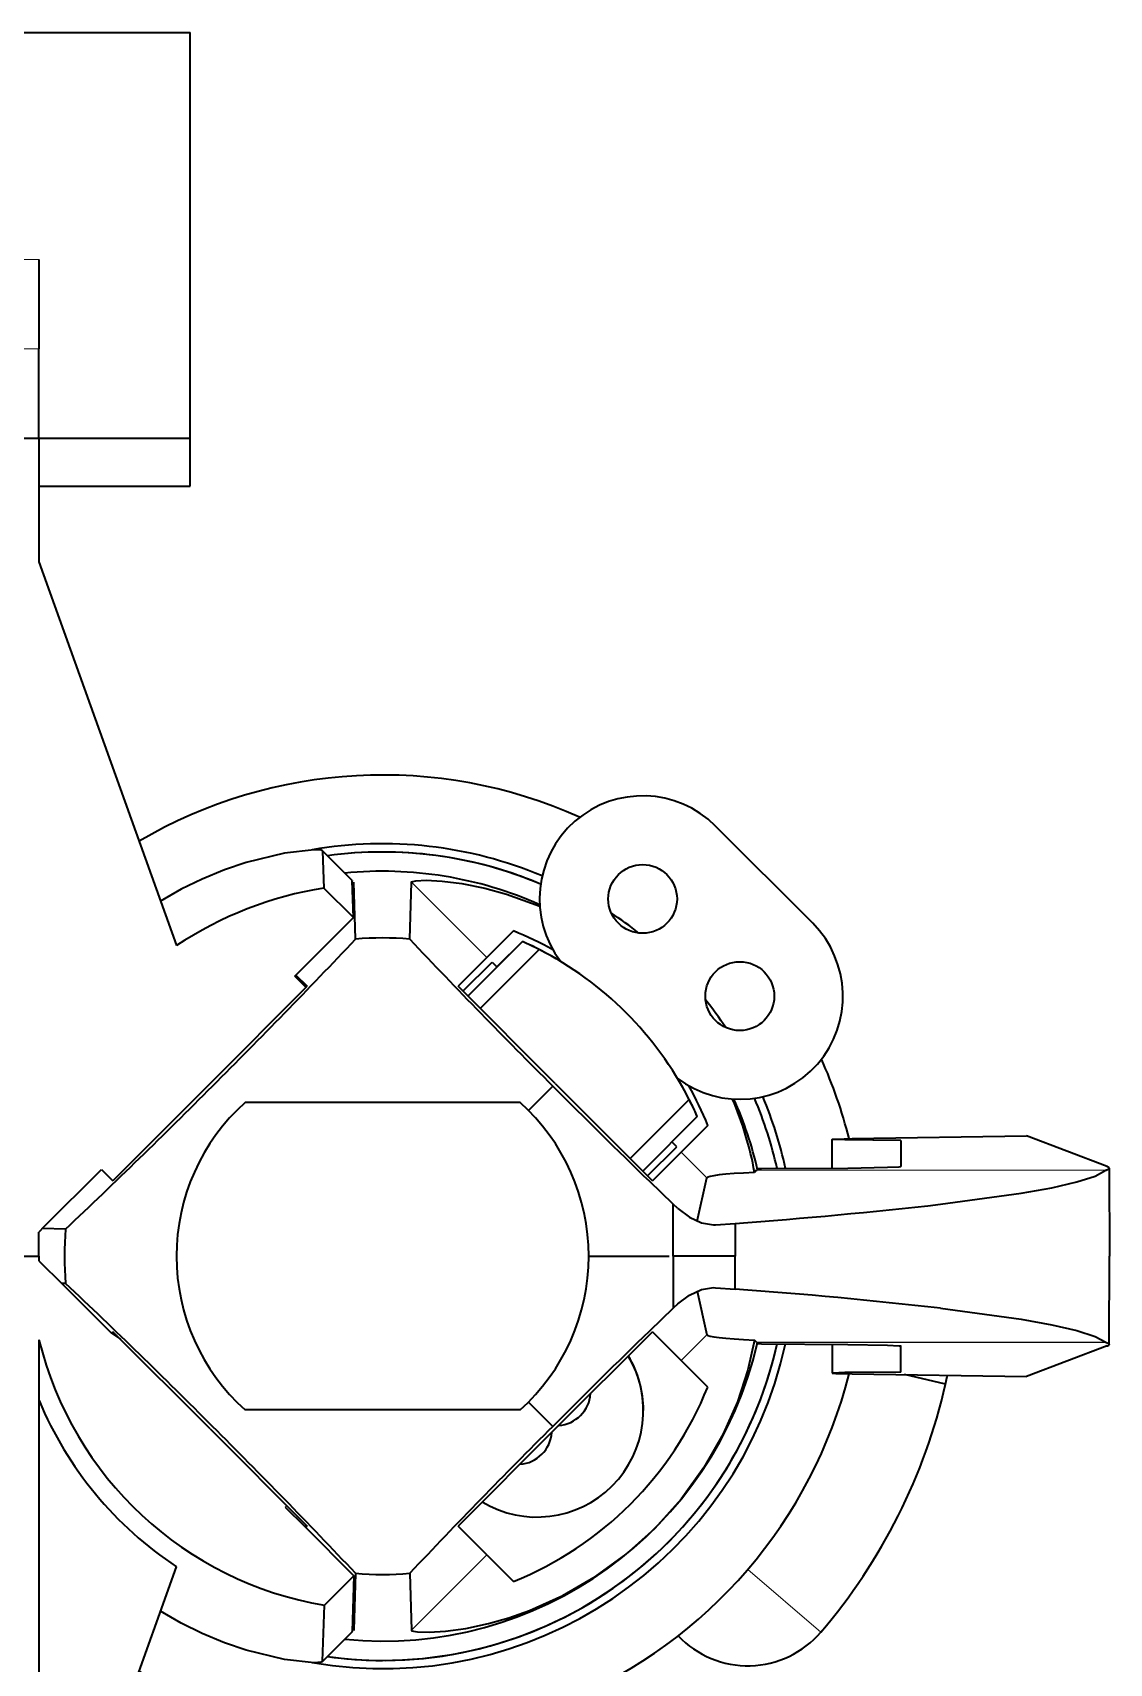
# Model space of a CAD drawing. Extents: x 383 to 866, y 155 to 681.
# Drawn here: x 592.99 to 608.66, y 414.01 to 437.73 of the extents above; entities that cross this region are included whole.
import ezdxf

# ---------------------------------------------------------------- set-up
doc = ezdxf.new("R2010")
doc.units = 0

msp = doc.modelspace()

# ---------------------------------------------------------------- linework, layer by layer
at = {"color": 7, "lineweight": 35, "ltscale": 0.060001}
msp.add_line((590.68, 437.732), (593.08, 437.732), dxfattribs=at)
at = {"color": 7, "lineweight": 35, "ltscale": 0.055}
for p, q in [((593.08, 437.732), (595.28, 437.732)), ((593.08, 431.832), (595.28, 431.832)), ((593.08, 431.132), (595.28, 431.132))]:
    msp.add_line(p, q, dxfattribs=at)
at = {"color": 7, "lineweight": 35, "ltscale": 0.1475}
msp.add_line((595.28, 431.832), (595.28, 437.732), dxfattribs=at)
at = {"color": 7, "lineweight": 13, "ltscale": 0.060001}
for p, q in [((590.68, 434.432), (593.08, 434.432)), ((590.68, 433.132), (593.08, 433.132))]:
    msp.add_line(p, q, dxfattribs=at)
at = {"color": 7, "lineweight": 35, "ltscale": 0.0325}
msp.add_line((593.08, 434.432), (593.08, 433.132), dxfattribs=at)
at = {"color": 7, "lineweight": 35, "ltscale": 0.032491}
msp.add_line((593.08, 431.832), (593.08, 433.132), dxfattribs=at)
at = {"color": 7, "lineweight": 35, "ltscale": 0.115001}
msp.add_line((590.68, 431.832), (595.28, 431.832), dxfattribs=at)
at = {"color": 7, "lineweight": 35, "ltscale": 0.044976}
msp.add_line((593.08, 431.832), (593.08, 430.033), dxfattribs=at)
at = {"color": 7, "lineweight": 35, "ltscale": 0.01748}
msp.add_line((595.28, 431.132), (595.28, 431.831), dxfattribs=at)
at = {"color": 7, "lineweight": 35, "ltscale": 0.148255}
for p, q in [((593.08, 430.033), (595.08, 424.45)), ((593.08, 409.831), (595.08, 415.413))]:
    msp.add_line(p, q, dxfattribs=at)
at = {"color": 7, "lineweight": 35, "ltscale": 0.050001}
for p, q in [((604.339, 424.776), (602.925, 426.19)), ((595.569, 422.443), (594.154, 421.029)), ((600.592, 422.443), (602.006, 421.029)), ((595.569, 417.42), (594.154, 418.834)), ((600.592, 417.42), (602.006, 418.834))]:
    msp.add_line(p, q, dxfattribs=at)
at = {"color": 7, "lineweight": 35, "ltscale": 0.000148099}
for p, q in [((597.208, 425.823), (597.205, 425.829)), ((597.208, 414.04), (597.205, 414.035))]:
    msp.add_line(p, q, dxfattribs=at)
at = {"color": 7, "lineweight": 35, "ltscale": 0.015244}
for p, q in [((597.637, 425.397), (597.205, 425.829)), ((597.637, 414.466), (597.205, 414.035))]:
    msp.add_line(p, q, dxfattribs=at)
at = {"color": 7, "lineweight": 35, "ltscale": 0.013402}
msp.add_line((597.208, 425.823), (597.227, 425.288), dxfattribs=at)
at = {"color": 7, "lineweight": 13, "ltscale": 0.015249}
for p, q in [((597.639, 425.392), (597.208, 425.823)), ((597.639, 414.471), (597.208, 414.04))]:
    msp.add_line(p, q, dxfattribs=at)
at = {"color": 7, "lineweight": 35, "ltscale": 0.000152857}
for p, q in [((597.637, 425.397), (597.639, 425.392)), ((597.637, 414.466), (597.639, 414.471))]:
    msp.add_line(p, q, dxfattribs=at)
at = {"color": 7, "lineweight": 35, "ltscale": 0.013325}
msp.add_line((597.655, 424.859), (597.639, 425.392), dxfattribs=at)
at = {"color": 7, "lineweight": 13, "ltscale": 0.000706179}
for p, q in [((597.641, 425.351), (597.66, 425.371)), ((597.641, 414.513), (597.66, 414.493))]:
    msp.add_line(p, q, dxfattribs=at)
at = {"color": 7, "lineweight": 35, "ltscale": 0.020659}
for p, q in [((597.685, 424.545), (597.66, 425.371)), ((598.476, 424.545), (598.5, 425.371)), ((597.685, 415.319), (597.66, 414.493)), ((598.476, 415.319), (598.5, 414.493))]:
    msp.add_line(p, q, dxfattribs=at)
at = {"color": 7, "lineweight": 13, "ltscale": 0.038728}
for p, q in [((599.596, 424.275), (598.5, 425.371)), ((599.596, 415.588), (598.5, 414.493))]:
    msp.add_line(p, q, dxfattribs=at)
at = {"color": 7, "lineweight": 35, "ltscale": 0.015146}
msp.add_line((597.655, 424.859), (597.227, 425.288), dxfattribs=at)
at = {"color": 7, "lineweight": 35, "ltscale": 0.030195}
msp.add_line((596.801, 424.005), (597.655, 424.859), dxfattribs=at)
at = {"color": 7, "lineweight": 35, "ltscale": 0.013714}
for p, q in [((599.983, 424.663), (599.596, 424.275)), ((602.812, 421.835), (602.424, 421.447)), ((602.812, 418.028), (602.424, 418.416)), ((599.596, 415.588), (599.983, 415.2))]:
    msp.add_line(p, q, dxfattribs=at)
at = {"color": 7, "lineweight": 35, "ltscale": 0.028083}
for p, q in [((600.114, 424.51), (599.319, 423.716)), ((602.659, 421.965), (601.865, 421.171))]:
    msp.add_line(p, q, dxfattribs=at)
at = {"color": 7, "lineweight": 35, "ltscale": 0.013082}
for p, q in [((600.114, 424.51), (599.744, 424.14)), ((599.744, 424.14), (600.114, 424.51))]:
    msp.add_line(p, q, dxfattribs=at)
at = {"color": 7, "lineweight": 35, "ltscale": 0.014769}
for p, q in [((599.596, 424.275), (599.178, 423.858)), ((602.424, 421.447), (602.006, 421.029)), ((602.424, 418.416), (602.006, 418.834)), ((599.596, 415.588), (599.178, 416.006))]:
    msp.add_line(p, q, dxfattribs=at)
at = {"color": 7, "lineweight": 35, "ltscale": 0.015}
for p, q in [((599.249, 423.787), (599.673, 424.211)), ((601.936, 421.1), (602.36, 421.524))]:
    msp.add_line(p, q, dxfattribs=at)
at = {"color": 7, "lineweight": 35, "ltscale": 0.030364}
for p, q in [((600.36, 424.393), (599.501, 423.534)), ((602.542, 422.211), (601.683, 421.353))]:
    msp.add_line(p, q, dxfattribs=at)
at = {"color": 7, "lineweight": 35, "ltscale": 0.0025}
for p, q in [((599.673, 424.211), (599.744, 424.14)), ((602.36, 421.524), (602.289, 421.595))]:
    msp.add_line(p, q, dxfattribs=at)
at = {"color": 7, "lineweight": 35, "ltscale": 0.005815}
for p, q in [((596.966, 423.841), (596.801, 424.005)), ((596.818, 424.022), (596.983, 423.858)), ((593.99, 421.194), (594.154, 421.029))]:
    msp.add_line(p, q, dxfattribs=at)
at = {"color": 7, "lineweight": 35, "ltscale": 0.05}
for p, q in [((595.569, 422.443), (596.983, 423.858)), ((600.592, 422.443), (599.178, 423.858)), ((595.569, 417.42), (596.983, 416.006)), ((600.592, 417.42), (599.178, 416.006))]:
    msp.add_line(p, q, dxfattribs=at)
at = {"color": 7, "lineweight": 35, "ltscale": 0.012497}
msp.add_line((600.202, 422.053), (600.555, 422.407), dxfattribs=at)
at = {"color": 7, "lineweight": 35, "ltscale": 0.073972}
for p, q in [((599.039, 422.168), (596.08, 422.168)), ((599.039, 417.696), (596.08, 417.696)), ((600.08, 417.696), (597.121, 417.696))]:
    msp.add_line(p, q, dxfattribs=at)
at = {"color": 7, "lineweight": 35, "ltscale": 0.026028}
msp.add_line((600.08, 422.168), (599.039, 422.168), dxfattribs=at)
at = {"color": 7, "lineweight": 35, "ltscale": 0.010518}
for p, q in [((604.621, 421.212), (604.621, 421.632)), ((604.621, 418.652), (604.621, 418.231))]:
    msp.add_line(p, q, dxfattribs=at)
at = {"color": 7, "lineweight": 35, "ltscale": 0.063426}
for p, q in [((604.914, 421.643), (607.451, 421.682)), ((604.914, 418.22), (607.451, 418.182))]:
    msp.add_line(p, q, dxfattribs=at)
at = {"color": 7, "lineweight": 35, "ltscale": 0.009487}
for p, q in [((605.621, 421.617), (605.621, 421.238)), ((605.621, 418.246), (605.621, 418.626))]:
    msp.add_line(p, q, dxfattribs=at)
at = {"color": 7, "lineweight": 35, "ltscale": 0.031295}
for p, q in [((608.621, 421.238), (607.451, 421.682)), ((608.621, 418.626), (607.451, 418.182))]:
    msp.add_line(p, q, dxfattribs=at)
at = {"color": 7, "lineweight": 13, "ltscale": 0.013209}
for p, q in [((602.424, 421.447), (602.798, 421.073)), ((602.424, 418.416), (602.798, 418.79))]:
    msp.add_line(p, q, dxfattribs=at)
at = {"color": 7, "lineweight": 35, "ltscale": 0.029591}
msp.add_line((593.153, 420.357), (593.99, 421.194), dxfattribs=at)
at = {"color": 7, "lineweight": 35, "ltscale": 0.00074772}
msp.add_line((593.99, 421.194), (594.011, 421.173), dxfattribs=at)
at = {"color": 7, "lineweight": 35, "ltscale": 0.001096}
for p, q in [((603.523, 421.183), (603.492, 421.151)), ((603.523, 418.681), (603.492, 418.712))]:
    msp.add_line(p, q, dxfattribs=at)
at = {"color": 7, "lineweight": 35, "ltscale": 0.000172269}
for p, q in [((603.523, 421.183), (603.529, 421.186)), ((603.523, 418.681), (603.529, 418.677))]:
    msp.add_line(p, q, dxfattribs=at)
at = {"color": 7, "lineweight": 13, "ltscale": 0.127037}
for p, q in [((603.523, 421.183), (608.604, 421.183)), ((603.523, 418.681), (608.604, 418.681))]:
    msp.add_line(p, q, dxfattribs=at)
at = {"color": 7, "lineweight": 35, "ltscale": 0.000226309}
for p, q in [((603.537, 421.189), (603.529, 421.186)), ((603.537, 418.674), (603.529, 418.677))]:
    msp.add_line(p, q, dxfattribs=at)
at = {"color": 7, "lineweight": 13, "ltscale": 0.127051}
for p, q in [((603.529, 421.186), (608.611, 421.186)), ((603.529, 418.677), (608.611, 418.677))]:
    msp.add_line(p, q, dxfattribs=at)
at = {"color": 7, "lineweight": 35, "ltscale": 0.000491219}
for p, q in [((603.543, 421.208), (603.537, 421.189)), ((603.543, 418.655), (603.537, 418.674))]:
    msp.add_line(p, q, dxfattribs=at)
at = {"color": 7, "lineweight": 35, "ltscale": 0.001276}
for p, q in [((603.543, 421.208), (603.594, 421.208)), ((603.594, 418.656), (603.543, 418.655))]:
    msp.add_line(p, q, dxfattribs=at)
at = {"color": 7, "lineweight": 35, "ltscale": 0.000183974}
for p, q in [((608.611, 421.186), (608.604, 421.183)), ((608.611, 418.677), (608.604, 418.681))]:
    msp.add_line(p, q, dxfattribs=at)
at = {"color": 7, "lineweight": 35, "ltscale": 0.032057}
for p in [(608.652, 421.214), (608.652, 418.649)]:
    msp.add_line(p, (608.656, 419.932), dxfattribs=at)
at = {"color": 7, "lineweight": 35, "ltscale": 0.012027}
for p, q in [((602.31, 420.689), (601.962, 421.022)), ((602.31, 419.174), (601.962, 418.842))]:
    msp.add_line(p, q, dxfattribs=at)
at = {"color": 7, "lineweight": 35, "ltscale": 0.016171}
for p, q in [((602.659, 420.441), (602.798, 421.073)), ((602.659, 419.422), (602.798, 418.79))]:
    msp.add_line(p, q, dxfattribs=at)
at = {"color": 7, "lineweight": 35, "ltscale": 0.00232}
for p, q in [((602.377, 420.625), (602.31, 420.689)), ((602.377, 419.238), (602.31, 419.174))]:
    msp.add_line(p, q, dxfattribs=at)
at = {"color": 7, "lineweight": 35, "ltscale": 0.01894}
for q in [(602.31, 420.689), (602.31, 419.174)]:
    msp.add_line((602.31, 419.932), q, dxfattribs=at)
at = {"color": 7, "lineweight": 13, "ltscale": 0.001436}
for p, q in [((602.865, 420.389), (602.922, 420.389)), ((602.865, 419.474), (602.922, 419.474))]:
    msp.add_line(p, q, dxfattribs=at)
at = {"color": 7, "lineweight": 35, "ltscale": 0.000693102}
for p, q in [((602.895, 420.388), (602.922, 420.389)), ((602.895, 419.475), (602.922, 419.474))]:
    msp.add_line(p, q, dxfattribs=at)
at = {"color": 7, "lineweight": 35, "ltscale": 0.007178}
for p, q in [((602.922, 420.389), (603.209, 420.409)), ((602.922, 419.474), (603.209, 419.454))]:
    msp.add_line(p, q, dxfattribs=at)
at = {"color": 7, "lineweight": 35, "ltscale": 0.011935}
for p in [(603.209, 420.409), (603.209, 419.454)]:
    msp.add_line(p, (603.209, 419.932), dxfattribs=at)
at = {"color": 7, "lineweight": 35, "ltscale": 0.002566}
msp.add_line((593.153, 420.357), (593.08, 420.284), dxfattribs=at)
at = {"color": 7, "lineweight": 35, "ltscale": 0.008811}
msp.add_line((593.08, 419.932), (593.08, 420.284), dxfattribs=at)
at = {"color": 7, "lineweight": 35, "ltscale": 0.008361}
msp.add_line((593.467, 420.327), (593.133, 420.337), dxfattribs=at)
at = {"color": 7, "lineweight": 35, "ltscale": 0.03}
msp.add_line((591.88, 419.932), (593.08, 419.932), dxfattribs=at)
at = {"color": 7, "lineweight": 35, "ltscale": 0.001648}
msp.add_line((593.08, 419.932), (593.08, 419.866), dxfattribs=at)
at = {"color": 7, "lineweight": 35, "ltscale": 0.029243}
msp.add_line((601.08, 419.932), (602.25, 419.932), dxfattribs=at)
at = {"color": 7, "lineweight": 35, "ltscale": 0.000132751}
msp.add_line((602.317, 419.932), (602.311, 419.932), dxfattribs=at)
at = {"color": 7, "lineweight": 35, "ltscale": 0.022311}
msp.add_line((603.209, 419.932), (602.317, 419.932), dxfattribs=at)
at = {"color": 7, "lineweight": 35, "ltscale": 0.012407}
msp.add_line((593.08, 419.866), (593.431, 419.515), dxfattribs=at)
at = {"color": 7, "lineweight": 35, "ltscale": 0.0014}
msp.add_line((593.467, 419.536), (593.411, 419.535), dxfattribs=at)
at = {"color": 7, "lineweight": 35, "ltscale": 0.024816}
msp.add_line((593.431, 419.515), (594.133, 418.813), dxfattribs=at)
at = {"color": 7, "lineweight": 35, "ltscale": 0.254642}
msp.add_line((593.08, 418.717), (593.08, 408.532), dxfattribs=at)
at = {"color": 7, "lineweight": 35, "ltscale": 0.000750416}
for p, q in [((594.133, 418.813), (594.154, 418.834)), ((596.962, 415.984), (596.983, 416.006))]:
    msp.add_line(p, q, dxfattribs=at)
at = {"color": 7, "lineweight": 35, "ltscale": 0.000316137}
msp.add_line((594.142, 418.822), (594.133, 418.813), dxfattribs=at)
at = {"color": 7, "lineweight": 35, "ltscale": 0.003939}
msp.add_line((594.133, 418.813), (594.264, 418.725), dxfattribs=at)
at = {"color": 7, "lineweight": 35, "ltscale": 0.015378}
msp.add_line((606.272, 418.072), (605.672, 418.209), dxfattribs=at)
at = {"color": 7, "lineweight": 35, "ltscale": 0.002766}
msp.add_line((606.272, 418.072), (606.296, 418.181), dxfattribs=at)
at = {"color": 7, "lineweight": 13, "ltscale": 0.000498122}
msp.add_line((606.296, 418.181), (606.3, 418.2), dxfattribs=at)
at = {"color": 7, "lineweight": 35, "ltscale": 0.000475529}
msp.add_line((606.296, 418.181), (606.3, 418.199), dxfattribs=at)
at = {"color": 7, "lineweight": 35, "ltscale": 0.0125}
msp.add_line((600.202, 417.81), (600.555, 417.457), dxfattribs=at)
at = {"color": 7, "lineweight": 13, "ltscale": 0.000750956}
msp.add_line((596.686, 416.303), (596.664, 416.282), dxfattribs=at)
at = {"color": 7, "lineweight": 35, "ltscale": 0.010006}
msp.add_line((596.664, 416.282), (596.947, 415.999), dxfattribs=at)
at = {"color": 7, "lineweight": 35, "ltscale": 0.000750956}
msp.add_line((596.969, 416.02), (596.947, 415.999), dxfattribs=at)
at = {"color": 7, "lineweight": 35, "ltscale": 0.025315}
msp.add_line((596.947, 415.999), (597.663, 415.283), dxfattribs=at)
at = {"color": 7, "lineweight": 35, "ltscale": 0.015084}
msp.add_line((597.663, 415.283), (597.237, 414.856), dxfattribs=at)
at = {"color": 7, "lineweight": 35, "ltscale": 0.020289}
msp.add_line((597.663, 415.283), (597.639, 414.471), dxfattribs=at)
at = {"color": 7, "lineweight": 13, "ltscale": 0.035}
msp.add_line((603.394, 415.375), (604.457, 414.463), dxfattribs=at)
at = {"color": 7, "lineweight": 35, "ltscale": 0.020411}
msp.add_line((597.208, 414.04), (597.237, 414.856), dxfattribs=at)
at = {"color": 7, "lineweight": 35, "ltscale": 0.000156951}
msp.add_line((597.66, 414.493), (597.658, 414.487), dxfattribs=at)
at = {"color": 7, "lineweight": 35}
for points in [[(597.205, 425.829), (597.201, 425.832), (597.185, 425.837), (597.085, 425.844), (596.653, 425.797), (596.096, 425.661), (595.781, 425.553), (595.455, 425.418), (595.151, 425.269), (594.849, 425.097)], [(598.5, 425.371), (598.501, 425.374), (598.502, 425.376), (598.507, 425.379), (598.52, 425.385), (598.562, 425.393), (598.714, 425.401), (598.945, 425.39), (599.235, 425.354), (599.566, 425.288), (599.885, 425.201), (600.367, 425.024)], [(604.621, 421.632), (604.627, 421.634), (604.676, 421.637), (604.914, 421.643)], [(605.621, 421.617), (604.806, 421.623), (604.631, 421.63), (604.622, 421.632), (604.621, 421.632)], [(603.594, 421.208), (604.849, 421.214), (605.427, 421.225), (605.599, 421.233), (605.619, 421.236), (605.62, 421.237), (605.621, 421.238)], [(606.199, 420.689), (607.372, 420.849), (607.816, 420.929), (608.184, 421.013), (608.447, 421.097), (608.604, 421.183)], [(608.611, 421.186), (608.64, 421.199), (608.648, 421.205), (608.652, 421.211), (608.652, 421.214)], [(602.377, 420.625), (602.547, 420.499), (602.722, 420.418), (602.895, 420.388)], [(602.377, 419.238), (602.547, 419.364), (602.722, 419.446), (602.895, 419.475)], [(606.199, 419.174), (607.372, 419.014), (607.816, 418.935), (608.184, 418.851), (608.447, 418.766), (608.604, 418.681)], [(603.492, 418.712), (603.394, 418.278), (603.242, 417.815), (603.034, 417.346), (602.756, 416.859), (602.423, 416.398), (602.04, 415.972)], [(603.594, 418.656), (604.849, 418.649), (605.427, 418.639), (605.599, 418.63), (605.619, 418.627), (605.62, 418.627), (605.621, 418.626)], [(608.611, 418.677), (608.64, 418.665), (608.648, 418.659), (608.652, 418.652), (608.652, 418.649)], [(605.621, 418.246), (604.806, 418.24), (604.631, 418.233), (604.622, 418.232), (604.621, 418.231)], [(604.621, 418.231), (604.627, 418.229), (604.676, 418.226), (604.914, 418.22)], [(598.5, 414.493), (598.501, 414.489), (598.503, 414.487), (598.51, 414.482), (598.528, 414.476), (598.588, 414.467), (598.756, 414.463), (598.995, 414.478), (599.29, 414.518), (599.621, 414.588), (599.916, 414.672), (600.218, 414.778), (600.703, 414.997), (601.177, 415.271), (601.626, 415.598), (602.04, 415.972)], [(597.205, 414.035), (597.201, 414.031), (597.185, 414.026), (597.085, 414.019), (596.653, 414.066), (596.096, 414.202), (595.781, 414.31), (595.455, 414.445), (595.151, 414.595), (594.849, 414.766)]]:
    msp.add_lwpolyline(points, dxfattribs=at)
for centre in [(601.864, 425.129), (603.278, 423.715)]:
    msp.add_circle(centre, 0.5, dxfattribs=at)
for centre, radius, start, end in [((598.08, 419.932), 7, 65.8165, 120.416), ((601.864, 425.129), 1.5, 45, 217.3377), ((598.08, 419.932), 6, 67.2376, 99.8363), ((598.08, 419.932), 5.88, 66.9844, 97.8479), ((598.08, 419.932), 5.88, 90, 97.8479), ((598.08, 419.932), 5.88, 66.9844, 90), ((598.08, 419.932), 5.6, 65.907, 95.645), ((598.08, 419.932), 5.423, 99.0545, 123.5837), ((598.08, 419.932), 6, 51.5801, 56.3165), ((598.08, 419.932), 5.1, 60.9118, 68.0888), ((603.278, 423.715), 1.5, 232.6623, 45), ((529.531, 488.817), 93.68, 314.85482, 316.6792), ((598.08, 419.932), 4.63, 85.1034, 94.8966), ((666.63, 488.817), 93.68, 223.3208, 225.14518), ((598.092, 419.954), 4.985, 58.8419, 66.0763), ((598.081, 419.93), 5.011, 62.9447, 66.0681), ((598.078, 419.93), 5.013, 27.0753, 62.9193), ((598.08, 419.932), 6, 33.6835, 38.4199), ((598.08, 419.932), 7, 14.1448, 24.1835), ((598.103, 419.943), 4.985, 23.9237, 31.1581), ((529.195, 488.481), 93.68, 313.3208, 315.14518), ((681.764, 503.525), 114.782, 224.96821, 225.95345), ((598.08, 419.932), 5.1, 21.9112, 29.0882), ((598.08, 419.932), 3, 131.8103, 180), ((598.08, 419.932), 3, 0, 48.1897), ((598.079, 419.932), 5.011, 23.9319, 27.0553), ((598.666, 420.287), 4.903, 10.1547, 23.2044), ((598.08, 419.932), 5.6, 12.9764, 24.093), ((598.08, 419.932), 5.88, 12.5353, 23.0156), ((598.08, 419.932), 5.88, 12.5353, 23.0155), ((598.08, 419.932), 6, 12.2827, 22.7624), ((608.615, 421.195), 0.0422, 27.0678, 82.353), ((597.712, 495.654), 75.445, 274.17795, 276.45905), ((598.08, 419.932), 4.63, 175.1034, 184.8966), ((598.08, 419.932), 3, 180, 228.1897), ((598.08, 419.932), 3, 311.8103, 360), ((529.195, 351.382), 93.68, 44.85482, 46.6792), ((597.712, 344.209), 75.445, 83.54095, 85.82205), ((598.08, 419.932), 5.145, 193.6504, 260.5645), ((681.764, 336.339), 114.782, 134.04655, 135.03179), ((598.08, 419.932), 6, 260.1636, 347.7178), ((598.08, 419.932), 5.88, 262.1517, 347.4651), ((598.08, 419.932), 5.6, 264.355, 347.0236), ((600.325, 417.687), 1.55, 239.0826, 30.9174), ((600.325, 417.687), 1.55, 0, 30.9174), ((598.08, 419.932), 5.88, 315, 347.4651), ((608.615, 418.668), 0.0422, 277.647, 332.9322), ((598.08, 419.932), 7, 239.5838, 345.8552), ((598.08, 419.932), 5.1, 291.9112, 338.0888), ((598.08, 419.932), 8.4, 319.3836, 347.213), ((598.08, 419.932), 5.423, 202.7917, 236.4165), ((600.608, 417.969), 0.5, 273.9636, 356.0364), ((529.531, 351.047), 93.68, 43.3208, 45.14518), ((666.63, 351.047), 93.68, 134.85482, 136.6792), ((600.043, 417.404), 0.5, 273.9636, 356.0364), ((598.08, 419.932), 5.88, 270, 315), ((598.08, 419.932), 4.63, 265.1034, 274.8966), ((603.394, 415.375), 1.4, 223.6445, 319.3836), ((598.08, 419.932), 5.88, 262.1517, 270)]:
    msp.add_arc(centre, radius, start, end, dxfattribs=at)
for centre, major_axis, start_param, end_param in [((608.457, 421.067), (-5.659, 0.005), 5.782523, 6.276791), ((608.457, 418.796), (5.659, 0.005), 3.147987, 3.642255)]:
    msp.add_ellipse(centre, major_axis=major_axis, ratio=0.029344, start_param=start_param, end_param=end_param, dxfattribs=at)

doc.saveas('drawing.dxf')
